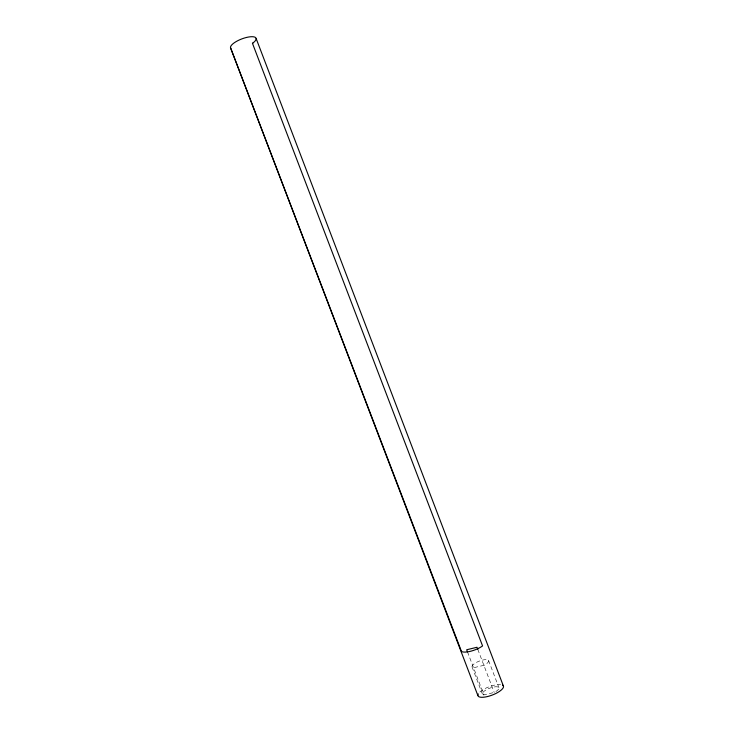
<?xml version="1.0" encoding="UTF-8"?>
<svg xmlns="http://www.w3.org/2000/svg" width="734" height="734" viewBox="0 0 734 734"><rect width="100%" height="100%" fill="white"/><g stroke="black" fill="none" stroke-linecap="round" stroke-linejoin="round"><path stroke-width="0.55" stroke-dasharray="3.67 2.75" d="M495.89 691.547A8.872 2.89 -20.9 0 0 497.395 686.822A8.872 2.89 -20.9 0 0 485.945 689.969A8.872 2.89 -20.9 0 0 483.651 694.924L494.422 692.391M488.587 660.554L498.946 687.675M477.806 649.406L494.248 692.474M467.494 651.893L483.945 694.96M472.072 667.023L482.431 694.135M479.852 692.006A13.643 4.441 -20.9 0 1 500.597 684.574M484.064 665.27L473.292 667.802A8.872 2.89 -20.9 0 1 476.082 662.573A8.872 2.89 -20.9 0 1 487.66 659.857A8.872 2.89 -20.9 0 1 484.064 665.27"/><path stroke-width="1.1" d="M256.138 38.498L503.506 686.308M477.806 649.406L476.99 647.278L466.686 649.764L467.494 651.893M230.494 47.692L477.862 695.502M502.643 685.161A13.643 4.441 -20.9 0 1 491.468 695.355A13.643 4.441 -20.9 0 1 478.256 693.905M252.927 42.994L252.45 43.315L482.568 645.929L481.596 646.608A13.643 4.441 -20.9 0 1 461.475 651.453L230.77 48.334A13.643 4.441 -20.9 0 1 246.532 37.443A13.643 4.441 -20.9 0 1 252.927 42.994"/></g></svg>
